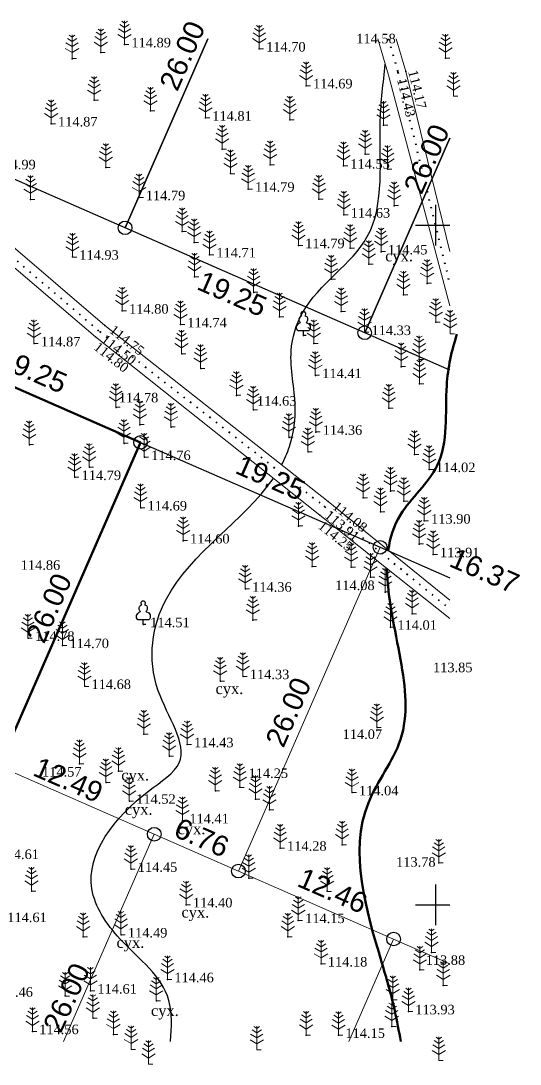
# Model space of a CAD drawing. Header units: millimetres. Extents: x 5405615.6 to 5405706.2, y 5524938.3 to 5525016.3.
# Drawn here: x 5405669.5 to 5405706.2, y 5524938.3 to 5525015 of the extents above; entities that cross this region are included whole.
import ezdxf
from ezdxf.enums import TextEntityAlignment as Align

# ---------------------------------------------------------------- set-up
doc = ezdxf.new("R2010")
doc.units = ezdxf.units.MM
doc.linetypes.add('HIDDEN', pattern=[0.5, 0, -0.5])
for name, color, linetype, lineweight in [('11900000', 1, 'Continuous', 30), ('рельеф', 7, 'Continuous', 0), ('ТОЧКИ', 7, 'Continuous', 30)]:
    doc.layers.add(name, color=color, linetype=linetype, lineweight=lineweight)
for name, color, linetype in [('горизонтали', 42, 'Continuous'), ('Ділянки_Межі', 10, 'Continuous'), ('надписи', 7, 'Continuous'), ('отметки', 7, 'Continuous'), ('промеры', 185, 'Continuous'), ('Растительность', 7, 'Continuous')]:
    doc.layers.add(name, color=color, linetype=linetype)
doc.styles.get("Standard").update_dxf_attribs({"font": 'arial.ttf'})
doc.styles.add('times', font='times.ttf')
doc.linetypes.add('канава 0', pattern='A,0.9,0,["|",Standard,S=0.25,R=0,X=0,Y=0],0.1', length=1)

# ---------------------------------------------------------------- blocks, each defined once
blk = doc.blocks.new('A$C51FE15A3')
at = {"layer": 'Растительность', "color": 94, "lineweight": 0}
for points in [[(-0.201, 1.726), (0, 1.584), (0.201, 1.726)], [(0, 1.75), (0, 0), (0.319, 0)], [(-0.447, 1.172), (0, 0.895), (0.447, 1.172)], [(-0.343, 1.489), (0, 1.267), (0.343, 1.489)], [(-0.493, 0.753), (0, 0.444), (0.493, 0.753)]]:
    blk.add_lwpolyline(points, dxfattribs=at)
blk = doc.blocks.new('A$C2ACB5305')
at = {"layer": 'Растительность'}
blk.add_lwpolyline([(0.2, 0), (0.2, 0), (0, 0), (0, 0.35), (-0.4, 0.35), (-0.5, 0.5), (-0.5, 0.65), (-0.4, 0.8), (-0.3, 0.9), (-0.2, 0.95), (-0.25, 1), (-0.3, 1.1), (-0.3, 1.25), (-0.25, 1.35), (-0.15, 1.45), (-0.1, 1.45), (-0.15, 1.55), (-0.15, 1.65), (-0.05, 1.75), (0.05, 1.75), (0.15, 1.65), (0.15, 1.55), (0.1, 1.45), (0.25, 1.4), (0.3, 1.3), (0.3, 1.1), (0.25, 1), (0.2, 0.95), (0.4, 0.85), (0.5, 0.7), (0.5, 0.5), (0.45, 0.4), (0.4, 0.35), (0, 0.35)], dxfattribs=at)

msp = doc.modelspace()

# ---------------------------------------------------------------- linework, layer by layer
at = {"layer": '11900000', "color": 7}
for points in [[(5405700, 5524998.5, 0), (5405700, 5525001.5, 0)], [(5405700, 5524998.5, 0), (5405700, 5525001.5, 0)], [(5405698.5, 5525000, 0), (5405701.023, 5525000, 0)], [(5405698.5, 5525000, 0), (5405701.023, 5525000, 0)], [(5405700, 5524948.5, 0), (5405700, 5524951.5, 0)], [(5405700, 5524948.5, 0), (5405700, 5524951.5, 0)], [(5405698.5, 5524950, 0), (5405701.023, 5524950, 0)], [(5405698.5, 5524950, 0), (5405701.023, 5524950, 0)]]:
    msp.add_polyline3d(points, dxfattribs=at)
at = {"layer": 'горизонтали', "color": 32}
for points, knots in [([(5405688.64, 5524982.358), (5405688.869, 5524982.786), (5405689.454, 5524984.118), (5405689.864, 5524987.051), (5405689.002, 5524990.349), (5405690.425, 5524995.147), (5405696.652, 5524998.763), (5405695.588, 5525006.302), (5405696.122, 5525010.46), (5405696.271, 5525011.827)], [104.7478, 104.7478, 104.7478, 104.7478, 106.244974, 109.222187, 113.340538, 116.260107, 123.610397, 132.197679, 136.354561, 136.354561, 136.354561, 136.354561]), ([(5405680.469, 5524939.956), (5405680.546, 5524941.006), (5405680.697, 5524944.178), (5405676.904, 5524946.848), (5405673.214, 5524952.355), (5405677.096, 5524957.454), (5405682.552, 5524960.751), (5405678.423, 5524966.21), (5405679.751, 5524974.608), (5405685.836, 5524978.206), (5405688.015, 5524981.343)], [55.276985, 55.276985, 55.276985, 55.276985, 58.140724, 63.904689, 68.143785, 76.466951, 79.543627, 85.063561, 91.848837, 103.526432, 103.526432, 103.526432, 103.526432])]:
    msp.add_open_spline(points, degree=3, knots=knots, dxfattribs=at)
at = {"layer": 'горизонтали', "color": 32, "lineweight": 50}
for points, knots in [([(5405696.49, 5524976.076), (5405696.613, 5524977.01), (5405697.314, 5524979.256), (5405701.16, 5524982.391), (5405700.464, 5524987.572), (5405701.144, 5524990.761), (5405701.544, 5524991.963)], [72.931298, 72.931298, 72.931298, 72.931298, 75.851769, 80.363697, 86.303092, 90.136161, 90.136161, 90.136161, 90.136161]), ([(5405697.419, 5524939.956), (5405697.26, 5524940.707), (5405696.892, 5524942.788), (5405695.283, 5524948.2), (5405693.001, 5524955.828), (5405698.192, 5524962.186), (5405697.512, 5524968.123), (5405696.422, 5524972.572), (5405696.409, 5524974.689)], [36.46138, 36.46138, 36.46138, 36.46138, 38.609771, 42.347043, 54.087786, 59.302509, 65.201165, 71.520155, 71.520155, 71.520155, 71.520155])]:
    msp.add_open_spline(points, degree=3, knots=knots, dxfattribs=at)
at = {"layer": 'Ділянки_Межі', "lineweight": 25}
for points in [[(5405701.023, 5524989.335), (5405694.756, 5524992.076), (5405677.123, 5524999.796), (5405646.62, 5525013.151), (5405647.128, 5525013.709)], [(5405618.279, 5524977.987), (5405620.532, 5524980.907), (5405637.179, 5525002.001), (5405660.622, 5524991.737), (5405678.256, 5524984.017), (5405695.889, 5524976.297), (5405701.023, 5524974.053)]]:
    msp.add_lwpolyline(points, dxfattribs=at)
at = {"layer": 'Ділянки_Межі'}
for points in [[(5405683.214, 5525013.709), (5405677.123, 5524999.796), (5405646.62, 5525013.151)], [(5405677.123, 5524999.796), (5405683.214, 5525013.709)], [(5405701.023, 5525006.39), (5405694.756, 5524992.076), (5405677.123, 5524999.796)], [(5405694.756, 5524992.076), (5405701.023, 5525006.39)], [(5405701.023, 5524989.335), (5405694.756, 5524992.076)]]:
    msp.add_lwpolyline(points, dxfattribs=at)
at = {"layer": 'Ділянки_Межі', "lineweight": 50}
msp.add_lwpolyline([(5405650.195, 5524967.92), (5405660.622, 5524991.737), (5405678.256, 5524984.017), (5405667.828, 5524960.2), (5405661.61, 5524962.923)], close=True, dxfattribs=at)
at = {"layer": 'Ділянки_Межі', "lineweight": 0}
msp.add_lwpolyline([(5405667.828, 5524960.2), (5405678.256, 5524984.017), (5405695.889, 5524976.297), (5405685.462, 5524952.48), (5405679.269, 5524955.191)], close=True, dxfattribs=at)
for points in [[(5405685.462, 5524952.48), (5405695.889, 5524976.297), (5405701.023, 5524974.053)], [(5405651.555, 5524939.956), (5405661.61, 5524962.923), (5405667.828, 5524960.2), (5405679.269, 5524955.191), (5405672.587, 5524939.956)], [(5405672.587, 5524939.956), (5405679.269, 5524955.191), (5405685.462, 5524952.48), (5405696.877, 5524947.483), (5405693.582, 5524939.956)], [(5405701.023, 5524945.668), (5405696.877, 5524947.483), (5405685.462, 5524952.48)], [(5405693.582, 5524939.956), (5405696.877, 5524947.483), (5405701.023, 5524945.668)]]:
    msp.add_lwpolyline(points, dxfattribs=at)
at = {"layer": 'отметки', "color": 7}
for p in [(5405677.09, 5525013.271, 114.886), (5405687, 5525012.962, 114.701), (5405673.223, 5525012.237, 114.905), (5405675.339, 5525012.69, 114.887), (5405700.69, 5525012.283, 114.468), (5405697.201, 5525011.239, 114.434), (5405697.77, 5525011.296, 114.172), (5405690.455, 5525010.253, 114.695), (5405674.847, 5525009.176, 114.899), (5405678.987, 5525008.391, 114.855), (5405683.038, 5525007.88, 114.808), (5405689.245, 5525007.743, 114.717), (5405671.69, 5525007.453, 114.874), (5405696.139, 5525007.349, 114.495), (5405684.267, 5525005.586, 114.827), (5405694.795, 5525005.212, 114.543), (5405675.702, 5525004.239, 114.878), (5405684.884, 5525003.783, 114.809), (5405687.804, 5525004.437, 114.791), (5405693.195, 5525004.351, 114.547), (5405696.447, 5525004.101, 114.398), (5405686.186, 5525002.65, 114.791), (5405670.173, 5525001.888, 114.965), (5405678.147, 5525002.024, 114.794), (5405691.387, 5525001.913, 114.709), (5405693.223, 5525000.748, 114.633), (5405696.921, 5525001.425, 114.387), (5405681.332, 5524999.519, 114.738), (5405682.204, 5524998.709, 114.688), (5405689.876, 5524998.499, 114.787), (5405673.253, 5524997.654, 114.931), (5405683.337, 5524997.82, 114.714), (5405693.694, 5524998.301, 114.491), (5405695.964, 5524998.04, 114.447), (5405695.068, 5524997.114, 114.358), (5405682.226, 5524996.195, 114.73), (5405692.275, 5524996.031, 114.529), (5405699.339, 5524995.713, 114.23), (5405686.585, 5524995.045, 114.631), (5405697.606, 5524994.865, 114.245), (5405676.917, 5524993.682, 114.802), (5405688.495, 5524993.246, 114.571), (5405693.034, 5524993.635, 114.438), (5405675.636, 5524992.623, 114.745), (5405681.201, 5524992.675, 114.741), (5405699.982, 5524992.848, 114.077), (5405674.941, 5524991.774, 114.796), (5405675.281, 5524992.142, 114.498), (5405690.251, 5524991.868, 114.474), (5405694.754, 5524992.108, 114.329), (5405670.431, 5524991.278, 114.867), (5405691.023, 5524991.278, 114.447), (5405681.289, 5524990.52, 114.73), (5405698.769, 5524990.106, 114.115), (5405682.687, 5524989.451, 114.714), (5405697.441, 5524989.583, 114.184), (5405691.128, 5524988.939, 114.406), (5405698.787, 5524988.326, 114.135), (5405685.321, 5524987.467, 114.656), (5405676.463, 5524986.589, 114.78), (5405686.566, 5524986.398, 114.628), (5405696.535, 5524986.533, 114.19), (5405678.215, 5524985.314, 114.753), (5405680.516, 5524985.143, 114.714), (5405691.168, 5524984.773, 114.362), (5405670.084, 5524983.839, 114.868), (5405677.056, 5524983.937, 114.726), (5405689.195, 5524984.379, 114.522), (5405690.592, 5524983.318, 114.385), (5405698.414, 5524983.124, 113.994), (5405678.542, 5524982.916, 114.761), (5405674.504, 5524982.184, 114.729), (5405699.498, 5524982.026, 114.022), (5405673.424, 5524981.444, 114.792), (5405696.663, 5524980.438, 114.009), (5405678.274, 5524979.205, 114.689), (5405691.8, 5524979.289, 113.908), (5405692.063, 5524979.656, 114.078), (5405694.631, 5524979.937, 114.089), (5405697.641, 5524979.685, 113.947), (5405691.464, 5524978.656, 114.249), (5405695.92, 5524978.905, 114.076), (5405689.892, 5524977.86, 114.31), (5405699.139, 5524978.237, 113.897), (5405681.406, 5524976.78, 114.597), (5405698.761, 5524976.531, 113.936), (5405699.792, 5524975.768, 113.912), (5405690.894, 5524974.883, 114.258), (5405693.765, 5524974.829, 114.139), (5405695.183, 5524974.107, 114.079), (5405685.974, 5524973.23, 114.358), (5405696.269, 5524973.005, 114.03), (5405686.529, 5524970.946, 114.356), (5405698.248, 5524971.395, 113.954), (5405678.47, 5524970.621, 114.51), (5405696.661, 5524970.432, 114.006), (5405669.999, 5524969.614, 114.782), (5405672.53, 5524969.081, 114.704), (5405684.134, 5524966.46, 114.269), (5405685.801, 5524966.799, 114.326), (5405674.151, 5524966.072, 114.681), (5405678.514, 5524962.563, 114.587), (5405695.662, 5524963.047, 114.072), (5405681.697, 5524961.788, 114.428), (5405680.39, 5524960.928, 114.532), (5405673.779, 5524960.379, 114.567), (5405676.641, 5524959.832, 114.567), (5405675.722, 5524958.993, 114.577), (5405685.578, 5524958.643, 114.253), (5405683.769, 5524958.379, 114.401), (5405686.726, 5524957.773, 114.262), (5405693.83, 5524958.249, 114.038), (5405677.44, 5524957.632, 114.52), (5405687.762, 5524956.981, 114.166), (5405681.35, 5524956.19, 114.41), (5405688.544, 5524954.175, 114.276), (5405693.106, 5524954.419, 114.12), (5405677.562, 5524952.625, 114.447), (5405700.2, 5524953.082, 113.781), (5405686.226, 5524951.957, 114.28), (5405670.251, 5524951.014, 114.55), (5405691.995, 5524950.999, 114.212), (5405681.615, 5524950.009, 114.398), (5405689.871, 5524948.856, 114.152), (5405676.831, 5524947.798, 114.493), (5405674.04, 5524947.649, 114.576), (5405689.102, 5524947.644, 114.221), (5405699.668, 5524946.49, 113.972), (5405691.542, 5524945.66, 114.183), (5405698.821, 5524945.211, 113.881), (5405680.246, 5524944.499, 114.459), (5405700.536, 5524944.067, 113.885), (5405672.719, 5524943.297, 114.59), (5405674.584, 5524943.669, 114.608), (5405679.433, 5524942.941, 114.538), (5405696.83, 5524943.018, 113.973), (5405674.769, 5524941.665, 114.681), (5405697.975, 5524942.144, 113.932), (5405696.74, 5524941.053, 114.04), (5405670.304, 5524940.683, 114.56), (5405676.265, 5524940.462, 114.596), (5405690.452, 5524940.423, 114.259), (5405692.832, 5524940.407, 114.152)]:
    msp.add_point(p, dxfattribs=at)
at = {"layer": 'рельеф', "color": 7, "linetype": 'канава 0'}
for points, elevation in [([(5405649.241, 5525013.709), (5405663.41, 5525001.585), (5405674.941, 5524991.774), (5405691.464, 5524978.656), (5405701.023, 5524971.05)], 113.39), ([(5405701.023, 5524972.41), (5405692.063, 5524979.656), (5405675.636, 5524992.623), (5405664.026, 5525002.544), (5405650.948, 5525013.709)], 113.66), ([(5405695.731, 5525013.709), (5405696.498, 5525011.035), (5405701.023, 5524994.047)], 114.59), ([(5405701.023, 5524998.067), (5405697.77, 5525011.296), (5405697.078, 5525013.709)], 113.553)]:
    msp.add_lwpolyline(points, dxfattribs=dict(at, elevation=elevation))
at = {"layer": 'рельеф', "color": 7, "linetype": 'HIDDEN', "lineweight": 40}
for points, elevation in [([(5405650.107, 5525013.709), (5405663.7, 5525002.04), (5405675.27, 5524992.15), (5405691.8, 5524979.29), (5405701.023, 5524971.75)], 113.4), ([(5405696.492, 5525013.709), (5405697.2, 5525011.24), (5405701.023, 5524995.615)], 114.42)]:
    msp.add_lwpolyline(points, dxfattribs=dict(at, elevation=elevation))
at = {"layer": 'ТОЧКИ'}
for centre in [(5405677.123, 5524999.796), (5405694.756, 5524992.076), (5405678.256, 5524984.017), (5405695.889, 5524976.297), (5405679.269, 5524955.191, 107.24), (5405685.462, 5524952.48, 107.24), (5405696.877, 5524947.483, 107.24)]:
    msp.add_circle(centre, 0.5, dxfattribs=at)

# ---------------------------------------------------------------- block references
at = {"layer": 'Растительность', "color": 7}
for name, p in [('A$C51FE15A3', (5405677.09, 5525013.27, 114.89)), ('A$C51FE15A3', (5405687, 5525012.96, 114.7)), ('A$C51FE15A3', (5405673.22, 5525012.24, 114.9)), ('A$C51FE15A3', (5405675.34, 5525012.69, 114.89)), ('A$C51FE15A3', (5405700.69, 5525012.283, 114.468)), ('A$C51FE15A3', (5405690.45, 5525010.25, 114.69)), ('A$C51FE15A3', (5405674.85, 5525009.18, 114.9)), ('A$C51FE15A3', (5405701.292, 5525009.484, 114.286)), ('A$C51FE15A3', (5405678.99, 5525008.39, 114.85)), ('A$C51FE15A3', (5405671.69, 5525007.45, 114.87)), ('A$C51FE15A3', (5405683.04, 5525007.88, 114.81)), ('A$C51FE15A3', (5405689.24, 5525007.74, 114.72)), ('A$C51FE15A3', (5405696.14, 5525007.36, 114.49)), ('A$C51FE15A3', (5405684.27, 5525005.59, 114.83)), ('A$C51FE15A3', (5405694.79, 5525005.22, 114.54)), ('A$C51FE15A3', (5405687.8, 5525004.44, 114.79)), ('A$C51FE15A3', (5405693.19, 5525004.36, 114.55)), ('A$C51FE15A3', (5405675.7, 5525004.24, 114.88)), ('A$C51FE15A3', (5405684.88, 5525003.78, 114.81)), ('A$C51FE15A3', (5405696.44, 5525004.11, 114.4)), ('A$C51FE15A3', (5405678.15, 5525002.02, 114.79)), ('A$C51FE15A3', (5405686.19, 5525002.65, 114.79)), ('A$C51FE15A3', (5405670.17, 5525001.89, 114.97)), ('A$C51FE15A3', (5405691.39, 5525001.91, 114.71)), ('A$C51FE15A3', (5405696.92, 5525001.43, 114.39)), ('A$C51FE15A3', (5405693.22, 5525000.75, 114.63)), ('A$C51FE15A3', (5405681.33, 5524999.52, 114.74)), ('A$C51FE15A3', (5405682.2, 5524998.71, 114.69)), ('A$C51FE15A3', (5405689.88, 5524998.5, 114.79)), ('A$C51FE15A3', (5405693.69, 5524998.3, 114.49)), ('A$C51FE15A3', (5405673.25, 5524997.65, 114.93)), ('A$C51FE15A3', (5405683.34, 5524997.82, 114.71)), ('A$C51FE15A3', (5405695.96, 5524998.05, 114.45)), ('A$C51FE15A3', (5405695.06, 5524997.12, 114.36)), ('A$C51FE15A3', (5405682.23, 5524996.19, 114.73)), ('A$C51FE15A3', (5405692.28, 5524996.03, 114.53)), ('A$C51FE15A3', (5405699.34, 5524995.72, 114.23)), ('A$C51FE15A3', (5405686.58, 5524995.06, 114.63)), ('A$C51FE15A3', (5405697.6, 5524994.87, 114.25)), ('A$C51FE15A3', (5405676.9, 5524993.69, 114.8)), ('A$C51FE15A3', (5405693.03, 5524993.63, 114.44)), ('A$C51FE15A3', (5405688.49, 5524993.26, 114.57)), ('A$C51FE15A3', (5405699.98, 5524992.85, 114.08)), ('A$C51FE15A3', (5405681.2, 5524992.68, 114.74)), ('A$C51FE15A3', (5405694.75, 5524992.11, 114.33)), ('A$C51FE15A3', (5405670.42, 5524991.29, 114.87)), ('A$C2ACB5305', (5405690.24, 5524991.88, 114.47)), ('A$C51FE15A3', (5405691.02, 5524991.29, 114.45)), ('A$C51FE15A3', (5405701.05, 5524991.99, 114.02)), ('A$C51FE15A3', (5405681.27, 5524990.53, 114.73)), ('A$C51FE15A3', (5405698.77, 5524990.11, 114.12)), ('A$C51FE15A3', (5405682.67, 5524989.46, 114.71)), ('A$C51FE15A3', (5405691.12, 5524988.95, 114.41)), ('A$C51FE15A3', (5405697.44, 5524989.59, 114.18)), ('A$C51FE15A3', (5405698.78, 5524988.33, 114.14)), ('A$C51FE15A3', (5405685.31, 5524987.48, 114.66)), ('A$C51FE15A3', (5405676.45, 5524986.6, 114.78)), ('A$C51FE15A3', (5405686.55, 5524986.41, 114.63)), ('A$C51FE15A3', (5405696.53, 5524986.54, 114.19)), ('A$C51FE15A3', (5405678.2, 5524985.32, 114.75)), ('A$C51FE15A3', (5405680.5, 5524985.15, 114.71)), ('A$C51FE15A3', (5405689.18, 5524984.39, 114.52)), ('A$C51FE15A3', (5405691.16, 5524984.78, 114.36)), ('A$C51FE15A3', (5405670.07, 5524983.85, 114.87)), ('A$C51FE15A3', (5405677.04, 5524983.95, 114.73)), ('A$C51FE15A3', (5405678.52, 5524982.93, 114.76)), ('A$C51FE15A3', (5405690.58, 5524983.33, 114.39)), ('A$C51FE15A3', (5405698.41, 5524983.13, 113.99)), ('A$C51FE15A3', (5405674.49, 5524982.19, 114.73)), ('A$C51FE15A3', (5405673.41, 5524981.45, 114.79)), ('A$C51FE15A3', (5405699.5, 5524982.03, 114.02)), ('A$C51FE15A3', (5405694.63, 5524979.94, 114.09)), ('A$C51FE15A3', (5405696.66, 5524980.44, 114.01)), ('A$C51FE15A3', (5405678.26, 5524979.21, 114.69)), ('A$C51FE15A3', (5405697.64, 5524979.69, 113.95)), ('A$C51FE15A3', (5405695.91, 5524978.91, 114.08)), ('A$C51FE15A3', (5405699.14, 5524978.24, 113.9)), ('A$C51FE15A3', (5405689.88, 5524977.87, 114.31)), ('A$C51FE15A3', (5405681.39, 5524976.79, 114.6)), ('A$C51FE15A3', (5405698.76, 5524976.54, 113.94)), ('A$C51FE15A3', (5405699.79, 5524975.77, 113.91)), ('A$C51FE15A3', (5405690.88, 5524974.89, 114.26)), ('A$C51FE15A3', (5405693.76, 5524974.83, 114.14)), ('A$C51FE15A3', (5405695.18, 5524974.11, 114.08)), ('A$C51FE15A3', (5405685.96, 5524973.23, 114.36)), ('A$C51FE15A3', (5405696.26, 5524973.01, 114.03)), ('A$C51FE15A3', (5405698.24, 5524971.4, 113.95)), ('A$C2ACB5305', (5405678.46, 5524970.62, 114.51)), ('A$C51FE15A3', (5405686.52, 5524970.95, 114.36)), ('A$C51FE15A3', (5405696.65, 5524970.43, 114.01)), ('A$C51FE15A3', (5405669.98, 5524969.62, 114.78)), ('A$C51FE15A3', (5405672.51, 5524969.08, 114.7)), ('A$C51FE15A3', (5405685.79, 5524966.8, 114.33)), ('A$C51FE15A3', (5405674.13, 5524966.07, 114.68)), ('A$C51FE15A3', (5405684.12, 5524966.46, 114.27)), ('A$C51FE15A3', (5405695.65, 5524963.04, 114.07)), ('A$C51FE15A3', (5405678.5, 5524962.56, 114.59)), ('A$C51FE15A3', (5405681.68, 5524961.79, 114.43)), ('A$C51FE15A3', (5405680.37, 5524960.93, 114.53)), ('A$C51FE15A3', (5405673.77, 5524960.38, 114.57)), ('A$C51FE15A3', (5405676.63, 5524959.83, 114.57)), ('A$C51FE15A3', (5405675.71, 5524958.99, 114.58)), ('A$C51FE15A3', (5405683.76, 5524958.38, 114.4)), ('A$C51FE15A3', (5405685.57, 5524958.64, 114.25)), ('A$C51FE15A3', (5405693.82, 5524958.25, 114.04)), ('A$C51FE15A3', (5405677.43, 5524957.63, 114.52)), ('A$C51FE15A3', (5405686.72, 5524957.77, 114.26)), ('A$C51FE15A3', (5405687.75, 5524956.98, 114.17)), ('A$C51FE15A3', (5405681.34, 5524956.19, 114.41)), ('A$C51FE15A3', (5405693.1, 5524954.41, 114.12)), ('A$C51FE15A3', (5405688.54, 5524954.17, 114.28)), ('A$C51FE15A3', (5405700.2, 5524953.08, 113.78)), ('A$C51FE15A3', (5405677.55, 5524952.62, 114.45)), ('A$C51FE15A3', (5405686.22, 5524951.95, 114.28)), ('A$C51FE15A3', (5405670.24, 5524951.01, 114.55)), ('A$C51FE15A3', (5405691.99, 5524950.99, 114.21)), ('A$C51FE15A3', (5405681.61, 5524950, 114.4)), ('A$C51FE15A3', (5405689.87, 5524948.85, 114.15)), ('A$C51FE15A3', (5405674.04, 5524947.65, 114.58)), ('A$C51FE15A3', (5405676.82, 5524947.79, 114.49)), ('A$C51FE15A3', (5405689.1, 5524947.64, 114.22)), ('A$C51FE15A3', (5405699.67, 5524946.49, 113.97)), ('A$C51FE15A3', (5405691.54, 5524945.65, 114.18)), ('A$C51FE15A3', (5405698.82, 5524945.21, 113.88)), ('A$C51FE15A3', (5405680.25, 5524944.5, 114.46)), ('A$C51FE15A3', (5405700.54, 5524944.07, 113.88)), ('A$C51FE15A3', (5405672.71, 5524943.29, 114.59)), ('A$C51FE15A3', (5405674.57, 5524943.66, 114.61)), ('A$C51FE15A3', (5405679.42, 5524942.93, 114.54)), ('A$C51FE15A3', (5405696.83, 5524943.02, 113.97)), ('A$C51FE15A3', (5405697.97, 5524942.14, 113.93)), ('A$C51FE15A3', (5405674.76, 5524941.66, 114.68)), ('A$C51FE15A3', (5405670.31, 5524940.69, 114.56)), ('A$C51FE15A3', (5405696.74, 5524941.05, 114.04)), ('A$C51FE15A3', (5405676.26, 5524940.45, 114.6)), ('A$C51FE15A3', (5405690.45, 5524940.42, 114.26)), ('A$C51FE15A3', (5405692.83, 5524940.4, 114.15)), ('A$C51FE15A3', (5405677.56, 5524939.35, 114.61)), ('A$C51FE15A3', (5405686.81, 5524939.32, 114.36)), ('A$C51FE15A3', (5405700.21, 5524938.54, 113.97)), ('A$C51FE15A3', (5405678.84, 5524938.28, 114.54))]:
    msp.add_blockref(name, p, dxfattribs=at)

# ---------------------------------------------------------------- texts
at = {"layer": 'надписи', "color": 7, "style": 'times'}
for p in [(5405696.262, 5524998.13, 111.861), (5405683.779, 5524966.301, 111.861), (5405676.844, 5524959.944, 111.861), (5405677.099, 5524957.428, 111.861), (5405680.985, 5524955.99, 111.861), (5405681.271, 5524949.861, 111.861), (5405676.493, 5524947.634, 111.861), (5405679.029, 5524942.623, 111.861)]:
    msp.add_text('сух.', height=0.8, dxfattribs=at).set_placement(p, align=Align.TOP_LEFT)
at = {"layer": 'отметки', "color": 7, "style": 'times'}
for s, p in [('114.89', (5405677.59, 5525013.771, 114.886)), ('114.58', (5405694.131, 5525014.069, 114.582)), ('114.70', (5405687.5, 5525013.462, 114.701)), ('114.69', (5405690.955, 5525010.753, 114.695)), ('114.81', (5405683.538, 5525008.38, 114.808)), ('114.87', (5405672.19, 5525007.953, 114.874)), ('114.99', (5405667.643, 5525004.801, 114.994)), ('114.55', (5405693.695, 5525004.851, 114.547)), ('114.79', (5405686.686, 5525003.15, 114.791)), ('114.79', (5405678.647, 5525002.524, 114.794)), ('114.63', (5405693.723, 5525001.248, 114.633)), ('114.79', (5405690.376, 5524998.999, 114.787)), ('114.45', (5405696.464, 5524998.54, 114.447)), ('114.93', (5405673.753, 5524998.154, 114.931)), ('114.71', (5405683.837, 5524998.32, 114.714)), ('114.80', (5405677.417, 5524994.182, 114.802)), ('114.74', (5405681.701, 5524993.175, 114.741)), ('114.33', (5405695.254, 5524992.608, 114.329)), ('114.87', (5405670.931, 5524991.778, 114.867)), ('114.41', (5405691.628, 5524989.439, 114.406)), ('114.78', (5405676.66, 5524987.658, 114.78)), ('114.63', (5405686.824, 5524987.417, 114.628)), ('114.36', (5405691.668, 5524985.273, 114.362)), ('114.76', (5405679.042, 5524983.416, 114.761)), ('114.02', (5405699.998, 5524982.526, 114.022)), ('114.79', (5405673.924, 5524981.944, 114.792)), ('114.69', (5405678.774, 5524979.705, 114.689)), ('113.90', (5405699.639, 5524978.737, 113.897)), ('114.60', (5405681.906, 5524977.28, 114.597)), ('113.91', (5405700.292, 5524976.268, 113.912)), ('114.86', (5405669.447, 5524975.344, 114.855)), ('114.08', (5405692.578, 5524973.852, 114.079)), ('114.36', (5405686.474, 5524973.73, 114.358)), ('114.51', (5405678.97, 5524971.121, 114.51)), ('114.01', (5405697.161, 5524970.932, 114.006)), ('114.78', (5405670.499, 5524970.114, 114.782)), ('114.70', (5405673.03, 5524969.581, 114.704)), ('113.85', (5405699.781, 5524967.811, 113.849)), ('114.33', (5405686.301, 5524967.299, 114.326)), ('114.68', (5405674.651, 5524966.572, 114.681)), ('114.07', (5405693.128, 5524962.9, 114.072)), ('114.43', (5405682.197, 5524962.288, 114.428)), ('114.57', (5405671.014, 5524960.133, 114.567)), ('114.25', (5405686.21, 5524960.028, 114.253)), ('114.04', (5405694.33, 5524958.749, 114.038)), ('114.52', (5405677.94, 5524958.132, 114.52)), ('114.41', (5405681.85, 5524956.69, 114.41)), ('114.28', (5405689.044, 5524954.675, 114.276)), ('114.61', (5405667.878, 5524954.068, 114.612)), ('114.45', (5405678.062, 5524953.125, 114.447)), ('113.78', (5405697.064, 5524953.503, 113.781)), ('114.40', (5405682.115, 5524950.509, 114.398)), ('114.61', (5405668.456, 5524949.424, 114.608)), ('114.15', (5405690.371, 5524949.356, 114.152)), ('114.49', (5405677.331, 5524948.298, 114.493)), ('113.88', (5405699.239, 5524946.281, 113.881)), ('114.18', (5405692.042, 5524946.16, 114.183)), ('114.46', (5405680.746, 5524944.999, 114.459)), ('114.46', (5405667.436, 5524943.936, 114.46)), ('114.61', (5405675.084, 5524944.169, 114.608)), ('113.93', (5405698.475, 5524942.644, 113.932)), ('114.56', (5405670.804, 5524941.183, 114.56)), ('114.15', (5405693.332, 5524940.907, 114.152))]:
    msp.add_text(s, height=0.7, dxfattribs=at).set_placement(p, align=Align.TOP_LEFT)
for s, rotation, p in [('114.43', 283.7483, (5405697.804, 5525010.872, 114.434)), ('114.17', 283.81503, (5405698.624, 5525011.473, 114.172)), ('114.75', 321.71346, (5405676.338, 5524992.706, 114.745)), ('114.50', 322.11782, (5405675.734, 5524992.014, 114.498)), ('114.80', 321.55311, (5405675.194, 5524991.461, 114.796)), ('114.08', 321.03856, (5405692.766, 5524979.73, 114.078)), ('113.91', 320.73498, (5405692.191, 5524979.084, 113.908)), ('114.25', 321.49154, (5405691.695, 5524978.301, 114.249))]:
    msp.add_text(s, height=0.7, rotation=rotation, dxfattribs=at).set_placement(p, align=Align.TOP_LEFT)
at = {"layer": 'промеры', "char_height": 1.5, "attachment_point": 1}
for s, insert, rotation in [('26.00', (5405679.59, 5525010.363), 66.37949), ('26.00', (5405697.567, 5525002.772, 107.24), 66.37949), ('19.25', (5405682.912, 5524996.687), 336.35584), ('19.25', (5405668.215, 5524991.053), 336.35584), ('19.25', (5405685.731, 5524983.162), 336.35584), ('16.37', (5405701.481, 5524976.311), 336.4763), ('26.00', (5405669.782, 5524969.736), 66.37949), ('26.00', (5405687.395, 5524962.077), 66.37949), ('12.49', (5405670.846, 5524960.929), 336.4763), ('6.76', (5405681.198, 5524956.453), 336.4763), ('12.46', (5405690.291, 5524952.783), 336.4763), ('26.00', (5405671.031, 5524941.109, 107.24), 65.31556)]:
    msp.add_mtext(s, dxfattribs=dict(at, insert=insert, rotation=rotation))

doc.saveas('drawing.dxf')
